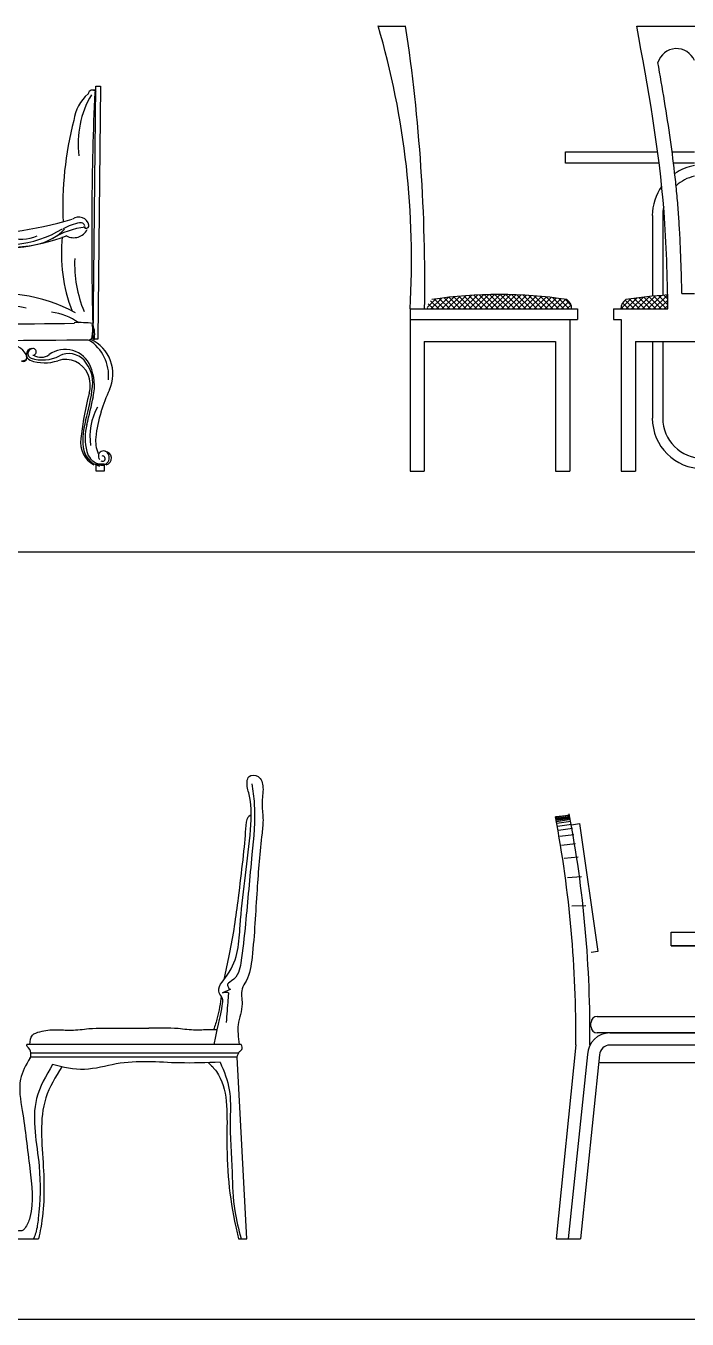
# Model space of a CAD drawing. Header units: millimetres. Extents: x 37301 to 64830, y 24173 to 38860.
# Drawn here: x 45622 to 47260, y 28627 to 31833 of the extents above; entities that cross this region are included whole.
import ezdxf

# ---------------------------------------------------------------- set-up
doc = ezdxf.new("R2010")
doc.units = ezdxf.units.MM
doc.layers.add('www.cad-blocks.net', color=7, linetype='Continuous')

# ---------------------------------------------------------------- blocks, each defined once
blk = doc.blocks.new('A$C47E73F58')
for p, q in [((2565.1, 327.2), (2572, 954.6)), ((2572, 954.6), (2583.5, 954.6)), ((2583.5, 954.6), (2576.6, 327.2)), ((2576.6, 327.2), (2565.1, 327.2)), ((2593, 18), (2571.9, 18)), ((2571.9, 18), (2571.9, 0.8)), ((2571.9, 0.8), (2593, 0.8)), ((2593, 0.8), (2593, 18))]:
    blk.add_line(p, q)
for centre, radius, start, end in [((2621, 855.9), 105.2, 130.7521, 172.4342), ((2770.2, 811.1), 242.7, 149.7874, 186.8616), ((2563, 934.1), 10.7, 32.4879, 175.5857), ((11362.1, 576.9), 8800.8, 177.63678, 181.37983), ((2564.8, 836.2), 108.4, 86.5156, 90.0815), ((3357.7, 654.3), 868.1, 165.6349, 182.4041), ((2229.3, 1598.8), 1014.4, 269.7927, 286.2308), ((2557.5, 483.2), 135.5, 101.0659, 119.4711), ((2529.3, 604.4), 25.8, 12.5563, 126.9066), ((2533.7, 604.9), 11.5, 17.0014, 101.0659), ((2548.3, 608.6), 6.33, 191.6295, 12.5563), ((2322.7, 1055.2), 503.4, 261.7314, 290.6699), ((2344.4, 840.6), 279.8, 250.7327, 301.0898), ((2387.4, 672.9), 97.5, 250.4035, 293.512), ((2393.7, 701.9), 143.1, 285.3265, 314.6516), ((2563.1, 420.4), 185.2, 95.4051, 122.5527), ((2878.5, 539.3), 392.4, 173.8326, 201.2275), ((2516.6, 616.7), 37.7, 241.8258, 332.6362), ((2348, 936.7), 382.1, 262.4976, 282.6296), ((2831.6, 514.5), 312.5, 177.6054, 202.2542), ((2333.9, 48.4), 392.1, 61.5314, 102.2171), ((2350.7, 191.7), 218.2, 77.1246, 111.8091), ((2439.7, 238.1), 158, 55.472, 81.9268), ((2910.8, -37771.3), 38139.5, 90.58864, 91.18745), ((2529.3, 45.2), 323.3, 83.8717, 92.0387), ((2472.7, 349), 91.4, 350.0704, 9.2832), ((2509.7, 339.6), 59.1, 346.2489, 23.7017), ((2564.5, -17456.2), 17781, 90.03773, 91.41384), ((2552.7, 335), 10.1, 270.0377, 350.0704), ((2500.5, 237.5), 102.7, 354.0877, 58.3802), ((2519.8, 241.3), 94.1, 335.4052, 65.4834), ((2354.6, 263.1), 51.9, 30.7649, 92.3229), ((2404, 287.7), 5.16, 157.3826, 215.2956), ((2414.3, 289.3), 15, 98.1106, 250.0903), ((2416.4, 291), 13.2, 95.0952, 179.4415), ((2414.6, 291), 11.4, 179.4415, 252.6269), ((2415.9, 296.1), 8.04, 264.9048, 95.0952), ((2436, 317.6), 34.9, 237.4512, 305.4853), ((2495.7, 233.8), 68, 22.7855, 125.4853), ((2504.6, 240.7), 51.1, 42.3947, 117.1676), ((2391.8, 281.1), 8.81, 231.4933, 28.1236), ((2388.6, 290.7), 16.6, 264.6486, 307.239), ((2395.5, 281.7), 5.22, 307.239, 35.2956), ((2444.7, 373.1), 104.2, 250.0903, 288.2253), ((2438.9, 368.7), 92.8, 252.6269, 297.1676), ((2496.3, 216.3), 60.9, 23.0298, 108.2253), ((2481.4, 219.5), 82.5, 353.4374, 42.3947), ((2442.5, 211.5), 125.6, 347.877, 22.7855), ((2488.1, 212.8), 69.8, 344.424, 23.0298), ((3093.2, 44.1), 558.4, 164.424, 171.2552), ((2063.4, 267.6), 503.3, 343.6631, 353.4374), ((3022.4, 11.2), 458.6, 155.4052, 162.7714), ((448.7, 639.7), 2165, 346.0011, 347.877), ((5681.9, -354), 3177.5, 171.2552, 172.1304), ((2714.8, 85), 157.9, 152.0429, 187.6638), ((2901.7, 48.7), 332.2, 162.7714, 173.891), ((2711, 77.8), 171.6, 163.6631, 185.9433), ((2683.8, 82.5), 138.6, 166.0011, 193.9989), ((2598.4, 72.2), 64.7, 172.1304, 240.327), ((2651, 75.5), 80.1, 173.891, 203.1776), ((2594.6, 65.6), 54.6, 185.9433, 254.8926), ((2591.9, 59.6), 43.9, 193.9989, 247.8571), ((2586.1, 33.7), 18.8, 231.5631, 40.5698), ((2590.7, 37.7), 12.8, 40.5698, 223.0187), ((2588.2, 31.4), 6.64, 234.7422, 97.1196), ((2593.9, 32.3), 16.7, 281.9972, 88.4131)]:
    blk.add_arc(centre, radius, start, end)
blk = doc.blocks.new('A$C7CF822E7')
for p, q in [((0.1, 1103.6), (68.2, 1103.6)), ((640.8, 1103.6), (959.6, 1103.6)), ((464.6, 791.9), (692.6, 791.9)), ((464.6, 763.4), (464.6, 791.9)), ((728.4, 791.9), (783.8, 791.9)), ((696.3, 763.4), (464.6, 763.4)), ((783.8, 763.4), (732, 763.4)), ((679.5, 633.8), (679.5, 433.9)), ((705.2, 633.8), (705.2, 436.1)), ((142.1, 427), (121.2, 406.1)), ((150.4, 402.3), (129.7, 422.9)), ((157.8, 429.2), (130.9, 402.3)), ((163.8, 402.3), (139.5, 426.6)), ((173.2, 431.1), (144.3, 402.3)), ((177.3, 402.3), (151.3, 428.3)), ((188.3, 432.8), (157.8, 402.3)), ((190.8, 402.3), (163.2, 429.9)), ((203.2, 434.2), (171.3, 402.3)), ((204.2, 402.3), (175.2, 431.3)), ((217.9, 435.4), (184.8, 402.3)), ((217.7, 402.3), (187.3, 432.7)), ((232.4, 436.4), (198.2, 402.3)), ((231.2, 402.3), (199.6, 433.9)), ((246.7, 437.2), (211.7, 402.3)), ((244.7, 402.3), (212, 435)), ((258.1, 402.3), (224.5, 435.9)), ((260.7, 437.8), (225.2, 402.3)), ((271.6, 402.3), (237.1, 436.7)), ((274.6, 438.2), (238.6, 402.3)), ((285.1, 402.3), (249.9, 437.4)), ((288.3, 438.5), (252.1, 402.3)), ((298.5, 402.3), (262.9, 437.9)), ((301.9, 438.5), (265.6, 402.3)), ((312, 402.3), (276, 438.3)), ((315.2, 438.4), (279.1, 402.3)), ((325.5, 402.3), (289.2, 438.5)), ((328.4, 438.2), (292.5, 402.3)), ((338.9, 402.3), (302.7, 438.5)), ((341.5, 437.8), (306, 402.3)), ((352.4, 402.3), (316.2, 438.4)), ((354.4, 437.2), (319.5, 402.3)), ((365.9, 402.3), (330, 438.1)), ((367.2, 436.5), (332.9, 402.3)), ((379.4, 402.3), (343.9, 437.7)), ((379.8, 435.6), (346.4, 402.3)), ((392.8, 402.3), (358.1, 437)), ((392.3, 434.7), (359.9, 402.3)), ((406.3, 402.3), (372.4, 436.2)), ((404.6, 433.5), (373.3, 402.3)), ((416.8, 432.3), (386.8, 402.3)), ((419.8, 402.3), (386.9, 435.1)), ((428.9, 430.9), (400.3, 402.3)), ((433.2, 402.3), (401.7, 433.8)), ((440.9, 429.4), (413.8, 402.3)), ((446.7, 402.3), (416.7, 432.3)), ((452.8, 427.8), (427.2, 402.3)), ((460.2, 402.3), (431.9, 430.6)), ((464.5, 426.1), (440.7, 402.3)), ((473.7, 402.3), (447.4, 428.5)), ((472.8, 420.9), (454.2, 402.3)), ((478.3, 411), (463.1, 426.3)), ((626.4, 427.5), (601.7, 402.8)), ((620.6, 402.3), (605.6, 417.3)), ((634.1, 402.3), (612, 424.3)), ((641.9, 429.6), (614.6, 402.3)), ((647.6, 402.3), (622.9, 427)), ((657.3, 431.5), (628.1, 402.3)), ((661, 402.3), (634.7, 428.6)), ((672.4, 433.1), (641.6, 402.3)), ((674.5, 402.3), (646.6, 430.2)), ((687.4, 434.6), (655, 402.3)), ((688, 402.3), (658.6, 431.6)), ((702.1, 435.9), (668.5, 402.3)), ((701.5, 402.3), (670.7, 433)), ((716.6, 436.9), (682, 402.3)), ((714.9, 402.3), (683, 434.2)), ((717.9, 412.8), (695.3, 435.3)), ((717.6, 424.4), (695.4, 402.3)), ((717.6, 426.6), (707.8, 436.3)), ((752.7, 440.6), (783.8, 440.6)), ((78.9, 402.3), (78.9, 0)), ((78.9, 402.3), (494.3, 402.3)), ((123.4, 402.3), (121.1, 404.6)), ((136.9, 402.3), (123.9, 415.2)), ((477.9, 412.5), (467.6, 402.3)), ((494.3, 402.3), (494.3, 376.5)), ((582.9, 402.3), (718.1, 402.3)), ((582.9, 402.3), (582.9, 376.5)), ((607.2, 402.3), (602, 407.4)), ((717.9, 411.3), (708.9, 402.3)), ((78.9, 376.5), (494.3, 376.5)), ((474.9, 376.5), (474.9, 0)), ((582.9, 376.5), (602.2, 376.5)), ((602.2, 376.5), (602.2, 0)), ((114.3, 321.8), (114.3, 0)), ((114.3, 321.8), (439.5, 321.8)), ((439.5, 321.8), (439.5, 0)), ((637.6, 321.8), (637.6, 0)), ((637.6, 321.8), (962.8, 321.8)), ((679.5, 321.8), (679.5, 132.1)), ((705.2, 321.8), (705.2, 132.1)), ((78.9, 0), (114.3, 0)), ((439.5, 0), (474.9, 0)), ((602.2, 0), (637.6, 0))]:
    blk.add_line(p, q)
for centre, radius, start, end in [((-1978.7, 526.2), 2061.4, 356.5538, 16.2792), ((-4130.4, 471), 4245.9, 359.072, 8.5678), ((739.3, 999.5), 48.1, 22.3881, 163.2435), ((805, 633.8), 125.6, 99.7453, 123.9004), ((805, 633.8), 125.6, 144.5252, 180), ((805, 633.8), 99.8, 102.2953, 132.0024), ((805, 633.8), 99.8, 167.6268, 180), ((300.3, -647.9), 1086.4, 81.1548, 98.8452), ((452.9, 403.3), 26.6, 357.8142, 57.0729), ((628.3, 403.3), 26.6, 122.9271, 182.1858), ((800.2, -795.3), 1235.1, 93.8476, 98.6798), ((805, 132.1), 125.6, 180, 270), ((805, 132.1), 99.8, 180, 270)]:
    blk.add_arc(centre, radius, start, end)
blk.add_spline([(718.1, 402.3), (708.5, 643.5), (640.8, 1103.6)], degree=3)
blk.add_open_spline([(752.7, 440.6), (752.4, 452.7), (752.1, 464.9), (751.2, 496.6), (750.6, 516.1), (749.2, 554.6), (748.3, 573.6), (746.5, 607.2), (745.5, 621.9), (743.9, 644.3), (743.3, 652.1), (742.1, 667.5), (741.4, 675.2), (739.2, 698.4), (737.7, 713.8), (732.6, 759.9), (728.7, 790.6), (715.3, 885.6), (704.5, 949.6), (693.2, 1013.4)], degree=3, knots=[37.45212, 37.45212, 37.45212, 37.45212, 73.754337, 73.754337, 132.02376, 132.02376, 188.332818, 188.332818, 231.949599, 231.949599, 254.881844, 254.881844, 277.814089, 277.814089, 323.678578, 323.678578, 415.407557, 415.407557, 608.719174, 608.719174, 608.719174, 608.719174])
blk = doc.blocks.new('A$C6C6C41A0')
for p, q in [((2309.6, 521.8), (2386.1, 521.8)), ((2615, 481.4), (2083.8, 481.4)), ((2605, 450), (2092.4, 450)), ((2608.3, 460), (2093.7, 460)), ((2628.6, 0), (2605, 450)), ((2053.6, 0), (2112.6, 0)), ((2608.3, 0), (2628.6, 0))]:
    blk.add_line(p, q)
for points, knots in [([(2547.4, 481.4), (2560.1, 538.2), (2565.5, 563.6), (2571.1, 595.8), (2549.7, 618.1), (2608.6, 678), (2610.2, 807.8), (2635, 957.6), (2642.9, 1079.6), (2626.7, 1125.9), (2633.4, 1150.6), (2663.4, 1148.3), (2671.8, 1113.9), (2663.7, 1080.1), (2670.6, 1041.9), (2662.1, 970.7), (2652.3, 855.8), (2647.1, 733.6), (2635.5, 649.3), (2611.7, 615.2), (2622.1, 575.9), (2603, 533.1), (2607.3, 500.3), (2609.8, 481.4)], [35.311465, 35.311465, 35.311465, 35.311465, 93.131805, 112.813179, 127.160363, 175.624598, 302.726903, 527.950816, 628.847535, 661.206232, 674.455693, 696.609899, 726.339103, 765.778625, 802.762974, 839.747439, 980.515741, 1148.258851, 1209.121972, 1231.128872, 1268.03133, 1320.624602, 1365.898803, 1365.898803, 1365.898803, 1365.898803]), ([(2639.7, 1050), (2639.7, 1050), (2626.9, 1045.5), (2625, 994.1), (2610.1, 862.6), (2591.7, 730.1), (2575.7, 663.2), (2571.8, 642.2)], [0, 0, 0, 0, 42.111448, 101.155334, 296.068462, 438.0369, 502.223159, 502.223159, 502.223159, 502.223159]), ([(2565.3, 601.2), (2562.7, 583.2), (2558.5, 554.9), (2549.8, 527.7), (2546.5, 517.9)], [543.609515, 543.609515, 543.609515, 543.609515, 598.257514, 629.213333, 629.213333, 629.213333, 629.213333]), ([(2091.2, 481.4), (2091.5, 490.4), (2093.1, 506.2), (2122.9, 515.6), (2154.3, 519.5), (2195.3, 515), (2246.5, 523), (2285.4, 522.2), (2309.6, 521.8)], [4.006057, 4.006057, 4.006057, 4.006057, 28.148004, 48.809139, 87.827578, 126.545663, 170.396848, 242.810195, 242.810195, 242.810195, 242.810195]), ([(2555.4, 517.3), (2550.6, 517.8), (2533.2, 518.6), (2500.4, 515), (2449.2, 523), (2410.3, 522.2), (2386.1, 521.8)], [73.067944, 73.067944, 73.067944, 73.067944, 87.827578, 126.545663, 170.396848, 242.810195, 242.810195, 242.810195, 242.810195]), ([(2089.6, 443.4), (2091.5, 447.3), (2095.9, 457), (2091.7, 470), (2083.5, 476.3), (2083.3, 479.4), (2083.8, 481.4)], [0, 0, 0, 0, 12.887177, 31.254216, 35.577763, 41.891922, 41.891922, 41.891922, 41.891922]), ([(2605, 450), (2606.2, 455), (2608, 462.4), (2618.9, 470), (2617.4, 476.6), (2615, 481.4)], [0, 0, 0, 0, 14.936935, 22.142738, 36.023512, 36.023512, 36.023512, 36.023512]), ([(2091.7, 448.1), (2081.1, 431), (2059.1, 390.8), (2077.3, 293.8), (2088.9, 183.4), (2103.3, 80.7), (2083.8, 31.5), (2072.6, 17.9), (2053.9, 22.2), (2052.7, 9.4), (2053.6, 0)], [13.792869, 13.792869, 13.792869, 13.792869, 72.037933, 149.539069, 295.081126, 416.392002, 446.341751, 452.259291, 467.057289, 489.304589, 489.304589, 489.304589, 489.304589]), ([(2147.5, 431.6), (2131.1, 404.1), (2086.4, 327.1), (2119.8, 191.3), (2116.2, 81.4), (2108.3, 20.9), (2102.4, 4.8), (2100.4, 0)], [3.886746, 3.886746, 3.886746, 3.886746, 97.307595, 264.750805, 394.444836, 430.551429, 446.105096, 446.105096, 446.105096, 446.105096]), ([(2170.2, 426), (2154.3, 401.1), (2109.7, 326.4), (2127.7, 183.5), (2126.9, 67.2), (2114.6, 9), (2112.6, 0)], [15.438471, 15.438471, 15.438471, 15.438471, 102.007901, 273.631252, 424.354883, 452.127999, 452.127999, 452.127999, 452.127999]), ([(2562.7, 437.1), (2528.4, 436), (2434.3, 433.2), (2338.3, 445.9), (2226.7, 412.7), (2173.7, 424.6), (2147.5, 431.6)], [5.473448, 5.473448, 5.473448, 5.473448, 108.531589, 287.855387, 369.246813, 449.062917, 449.062917, 449.062917, 449.062917]), ([(2533.5, 436.2), (2540.9, 429.4), (2583.8, 383.9), (2574.6, 227.2), (2585.6, 93.4), (2605.8, 9.9), (2608.3, 0)], [35.756542, 35.756542, 35.756542, 35.756542, 65.867639, 226.773632, 453.695951, 484.320174, 484.320174, 484.320174, 484.320174]), ([(2562.7, 437.1), (2572.2, 414.7), (2590.4, 370.2), (2585.4, 276.4), (2592.4, 177.2), (2594.6, 76.4), (2608.4, 22.8), (2614.6, 0)], [6.301127, 6.301127, 6.301127, 6.301127, 78.25036, 148.982095, 283.607735, 378.494871, 449.266576, 449.266576, 449.266576, 449.266576])]:
    blk.add_open_spline(points, degree=3, knots=knots)
blk.add_spline([(2641.3, 1127.4), (2647.1, 1078.1), (2641.3, 952), (2625.4, 780.8), (2613.8, 683.7), (2590.6, 638.7), (2580.4, 628.6), (2583.3, 622.8), (2584.7, 618.4), (2587.6, 618.4), (2568.8, 609.7), (2583.3, 609.7), (2583.3, 606.8), (2581.8, 592.3), (2577.5, 535.7)], degree=3)
blk = doc.blocks.new('A$C4B44320F')
for p, q in [((34.8, 1049), (0, 1045.5)), ((35, 1049.5), (0.3, 1044.1)), ((0.8, 1042), (35.5, 1047.4)), ((1, 1041), (35.7, 1046.3)), ((1.4, 1039.5), (36.1, 1044.8)), ((1.9, 1037.4), (36.6, 1042.6)), ((2.6, 1034.2), (37.3, 1039.4)), ((3.6, 1029.6), (38.4, 1034.6)), ((5.2, 1022.7), (39.9, 1027.6)), ((40.3, 1026), (59.4, 1028.8)), ((59.4, 1028.8), (105.3, 712.1)), ((7.4, 1012.6), (42.2, 1017.3)), ((10.6, 997.7), (45.4, 1002.1)), ((15.1, 975.7), (50, 979.7)), ((21.4, 943.3), (56.3, 946.6)), ((29.8, 895.5), (64.8, 897.9)), ((40.4, 825.1), (75.6, 826.2)), ((286.9, 760), (670.6, 760)), ((286.9, 760), (670.6, 760)), ((286.9, 726), (286.9, 760)), ((105.3, 712.1), (88.4, 709.6)), ((670.6, 726), (286.9, 726)), ((286.9, 726), (670.6, 726)), ((286.9, 726), (670.6, 726)), ((103.4, 551), (405.1, 551)), ((88.2, 525.1), (88.2, 535.9)), ((405.1, 510), (103.4, 510)), ((135.1, 510), (409.2, 510)), ((50.4, 480.5), (2, 0)), ((79.6, 456.4), (32, 0)), ((109.6, 455.4), (62, 0)), ((409.2, 480), (135.1, 480)), ((434.3, 436), (110, 436)), ((2, 0), (62, 0))]:
    blk.add_line(p, q)
for centre, radius, start, end in [((-2808.4, 510.2), 2859, 359.4048, 10.7921), ((-2808.2, 510.1), 2893.8, 359.4071, 10.8061), ((103.4, 535.9), 15.1, 90, 180), ((103.4, 525.1), 15.1, 180, 270), ((135.1, 454.5), 55.5, 90, 177.994), ((135.1, 454.5), 25.5, 90, 177.994)]:
    blk.add_arc(centre, radius, start, end)
blk = doc.blocks.new('FORMAT')
at = {"color": 155, "true_color": 0x546d8e}
for p, q in [((39819.4, 30529.3), (64830.2, 30529.3)), ((39819.4, 28627.3), (64830.2, 28627.3))]:
    blk.add_line(p, q, dxfattribs=at)

msp = doc.modelspace()

# ---------------------------------------------------------------- block references
for name, p in [('A$C7CF822E7', (46494.6, 30728.7)), ('A$C47E73F58', (43223.3, 30728.7)), ('A$C6C6C41A0', (43540.4, 28826.7)), ('A$C4B44320F', (46933.8, 28826.7))]:
    msp.add_blockref(name, p)
at = {"layer": 'www.cad-blocks.net'}
msp.add_blockref('FORMAT', (0, 0), dxfattribs=at)

doc.saveas('drawing.dxf')
